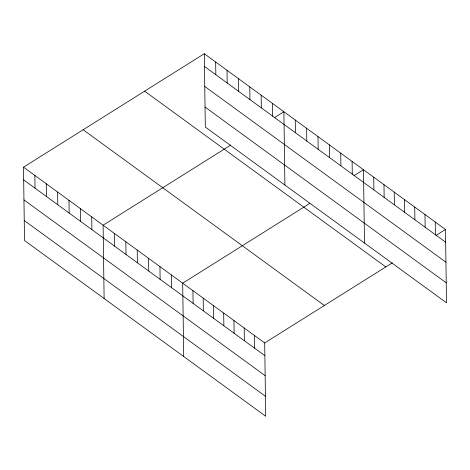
<?xml version="1.0" encoding="UTF-8"?>
<svg xmlns="http://www.w3.org/2000/svg" width="470" height="470" viewBox="0 0 470 470"><rect width="100%" height="100%" fill="white"/><g stroke="black" fill="none" stroke-linecap="round" stroke-linejoin="round"><path stroke-width="0.7" d="M23.5 167.185L264.686 342.947L265.714 416.273L24.522 240.517L23.5 167.185L204.286 53.727L445.478 229.483L446.5 302.815L205.314 127.053L204.286 53.727M230.782 145.048L103.094 225.189L104.117 298.521M274.333 117.717L283.88 111.725L284.902 185.057M309.777 203.422L182.683 283.187L183.705 356.519M353.928 175.715L363.474 169.723L364.497 243.055M264.686 342.947L392.38 262.806M435.931 235.476L445.478 229.483M204.468 66.446L445.654 242.203M204.744 86.445L445.93 262.201M205.032 107.054L446.218 282.811M144.631 91.168L385.817 266.925M83.161 129.744L324.347 305.5M23.676 179.904L264.863 355.667M23.958 199.909L265.145 375.665M24.246 220.518L265.433 396.275M435.226 222.01L435.402 234.73M424.974 214.543L425.15 227.263M414.722 207.076L414.904 219.796M404.476 199.603L404.652 212.322M394.224 192.136L394.401 204.855M383.972 184.663L384.149 197.382M373.721 177.196L373.903 189.915M352.101 161.439L352.277 174.159M340.732 153.155L340.909 165.875M329.364 144.866L329.541 157.585M317.99 136.582L318.166 149.301M306.622 128.298L306.798 141.018M295.248 120.009L295.43 132.728M272.512 103.441L272.688 116.16M261.138 95.152L261.32 107.871M254.435 335.474L254.617 348.194M249.77 86.868L249.946 99.587M244.189 328.007L244.365 340.727M238.402 78.584L238.578 91.303M233.937 320.534L234.113 333.254M227.028 70.294L227.204 83.014M223.685 313.067L223.861 325.786M215.66 62.011L215.836 74.73M213.433 305.594L213.615 318.313M203.187 298.127L203.363 310.846M192.935 290.66L193.111 303.379M171.315 274.903L171.491 287.622M159.941 266.613L160.123 279.333M148.573 258.33L148.749 271.049M137.205 250.046L137.381 262.765M125.831 241.756L126.013 254.476M114.463 233.472L114.639 246.192M91.721 216.899L91.897 229.618M80.352 208.615L80.529 221.335M68.978 200.332L69.16 213.051M57.61 192.042L57.787 204.761M46.242 183.758L46.418 196.478M34.868 175.475L35.05 188.194"/></g></svg>
